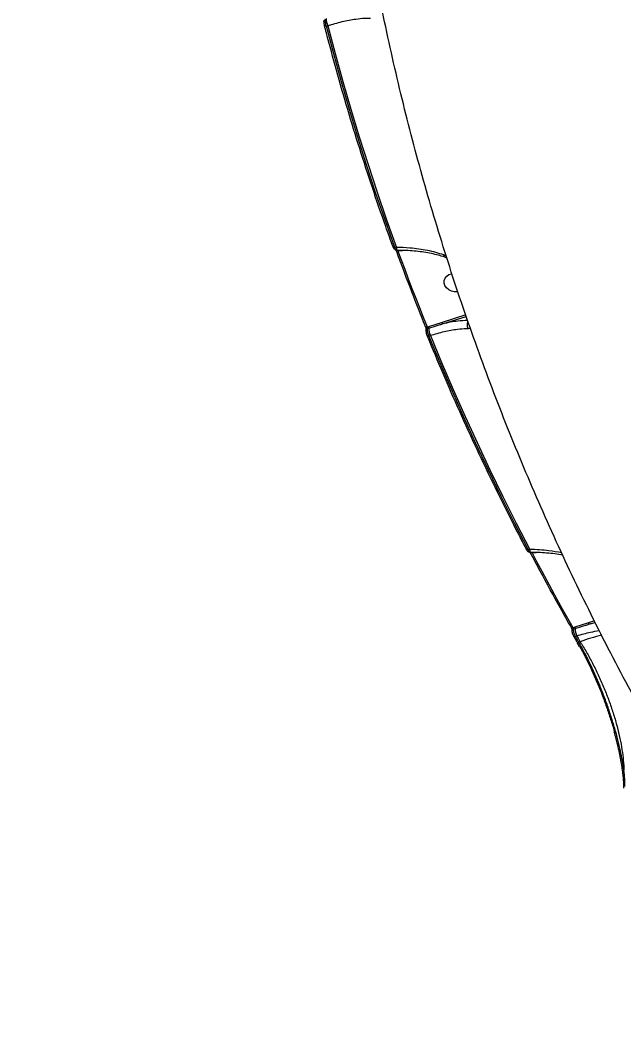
# Model space of a CAD drawing. Header units: millimetres. Extents: x -4781 to 5098, y -4410 to 4664.
# Drawn here: x -2095.6 to -1839.2, y -816.4 to -389.8 of the extents above; entities that cross this region are included whole.
import ezdxf

# ---------------------------------------------------------------- set-up
doc = ezdxf.new("R2010")
doc.units = ezdxf.units.MM
for name, color, linetype in [('DIKOM_ОБЪЕКТ', 7, 'Continuous'), ('DIKOM_РАЗМЕР_ЗОНА', 7, 'Continuous'), ('DIKOM_РАЗМЕР_ОБЪЕКТА', 7, 'Continuous')]:
    doc.layers.add(name, color=color, linetype=linetype)
doc.styles.add('style1', font='arial.ttf', dxfattribs={"width": 0.8})
doc.dimstyles.new('1-50', dxfattribs={"dimtxt": 300, "dimasz": 200, "dimexe": 100, "dimexo": 0, "dimgap": 100, "dimtad": 1, "dimtxsty": 'style1', "dimcen": 200, "dimclrd": 7, "dimclre": 7, "dimclrt": 7, "dimadec": 1, "dimazin": 2, "dimtfac": 1, "dimtmove": 0, "dimatfit": 2, "dimfxl": 0, "dimlwd": 25, "dimlwe": 18, "dimarcsym": 0})

# ---------------------------------------------------------------- blocks, each defined once
blk = doc.blocks.new('*D54')
at = {"layer": 'Defpoints', "color": 0, "transparency": 16777216}
for p in [(2534.93, 1098.4), (-3331.22, 763.4), (2534.93, -3200.56)]:
    blk.add_point(p, dxfattribs=at)
at = {"layer": 'DIKOM_РАЗМЕР_ОБЪЕКТА', "color": 7, "lineweight": 18, "transparency": 16777216}
for p, q in [((2534.93, 1098.4), (2534.93, -3300.56)), ((-3331.22, 763.4), (-3331.22, -3300.56))]:
    blk.add_line(p, q, dxfattribs=at)
at = {"layer": 'DIKOM_РАЗМЕР_ОБЪЕКТА', "color": 7, "lineweight": 25, "transparency": 16777216}
blk.add_line((-3131.22, -3200.56), (2334.93, -3200.56), dxfattribs=at)
at = {"layer": 'DIKOM_РАЗМЕР_ОБЪЕКТА', "color": 7, "transparency": 16777216}
for points in [[(-3131.22, -3167.23), (-3131.22, -3233.9), (-3331.22, -3200.56)], [(2334.93, -3167.23), (2334.93, -3233.9), (2534.93, -3200.56)]]:
    blk.add_solid(points, dxfattribs=at)
at = {"layer": 'DIKOM_РАЗМЕР_ОБЪЕКТА', "color": 7, "transparency": 16777216, "insert": (941.13, -2947.39), "char_height": 300, "attachment_point": 5, "style": 'style1'}
blk.add_mtext('5870', dxfattribs=at)
blk = doc.blocks.new('*D57')
at = {"layer": 'Defpoints', "color": 0, "transparency": 16777216}
for p in [(4034.06, 1180.11), (-4781.22, 856.14), (4034.06, -4310.06)]:
    blk.add_point(p, dxfattribs=at)
at = {"layer": 'DIKOM_РАЗМЕР_ЗОНА', "color": 7, "lineweight": 18, "transparency": 16777216}
for p, q in [((4034.06, 1180.11), (4034.06, -4410.06)), ((-4781.22, 856.14), (-4781.22, -4410.06))]:
    blk.add_line(p, q, dxfattribs=at)
at = {"layer": 'DIKOM_РАЗМЕР_ЗОНА', "color": 7, "lineweight": 25, "transparency": 16777216}
blk.add_line((-4581.22, -4310.06), (3834.06, -4310.06), dxfattribs=at)
at = {"layer": 'DIKOM_РАЗМЕР_ЗОНА', "color": 7, "transparency": 16777216}
for points in [[(-4581.22, -4276.72), (-4581.22, -4343.39), (-4781.22, -4310.06)], [(3834.06, -4276.72), (3834.06, -4343.39), (4034.06, -4310.06)]]:
    blk.add_solid(points, dxfattribs=at)
at = {"layer": 'DIKOM_РАЗМЕР_ЗОНА', "color": 7, "transparency": 16777216, "insert": (-1490.8, -4056.88), "char_height": 300, "attachment_point": 5, "style": 'style1'}
blk.add_mtext('8820', dxfattribs=at)

msp = doc.modelspace()

# ---------------------------------------------------------------- linework, layer by layer
at = {"layer": 'DIKOM_ОБЪЕКТ', "color": 7, "linetype": 'Continuous', "lineweight": 15}
for p, q in [((-1965.555, -392.403), (-1964.953, -392.214)), ((-1935.807, -486.335), (-1936.468, -486.336)), ((-1935.368, -487.567), (-1935.788, -487.567)), ((-1935.368, -487.567), (-1935.384, -487.565)), ((-1935.198, -487.616), (-1935.065, -487.616)), ((-1935.065, -487.616), (-1933.169, -487.623)), ((-1914.643, -490.014), (-1915.741, -489.548)), ((-1906.387, -515.021), (-1916.382, -518.156)), ((-1916.262, -518.817), (-1906.173, -515.653)), ((-1922.19, -520.016), (-1922.646, -520.16)), ((-1916.382, -518.156), (-1922.19, -520.016)), ((-1922.74, -523.752), (-1922.744, -523.741)), ((-1922.584, -520.795), (-1922.058, -520.63)), ((-1921.988, -523.881), (-1921.396, -523.695)), ((-1880.628, -614.556), (-1880.632, -614.548)), ((-1879.23, -614.6), (-1879.915, -614.601)), ((-1878.791, -615.832), (-1879.062, -615.832)), ((-1860.031, -647.566), (-1860.826, -647.815)), ((-1860.594, -648.397), (-1859.899, -648.179)), ((-1854.237, -645.709), (-1860.031, -647.566)), ((-1851.736, -644.925), (-1854.237, -645.709)), ((-1854.116, -646.371), (-1851.435, -645.53)), ((-1851.305, -645.789), (-1854.116, -646.371)), ((-1860.523, -651.418), (-1860.527, -651.41)), ((-1859.057, -653.981), (-1860.523, -651.418)), ((-1859.828, -651.43), (-1859.238, -651.245)), ((-1858.082, -655.811), (-1859.087, -654.041)), ((-1857.805, -653.75), (-1858.363, -653.991)), ((-1839.705, -708.951), (-1839.705, -708.979))]:
    msp.add_line(p, q, dxfattribs=at)
at = {"layer": 'DIKOM_ОБЪЕКТ', "color": 7, "linetype": 'Continuous', "lineweight": 15, "flags": 128}
for points in [[(-1966.35, -392.144), (-1966.356, -392.113), (-1966.348, -392.02)], [(-1965.555, -392.403), (-1965.735, -392.413), (-1965.901, -392.405), (-1966.049, -392.378), (-1966.172, -392.333), (-1966.266, -392.273), (-1966.328, -392.198), (-1966.35, -392.144)], [(-1936.468, -486.336), (-1940.627, -474.679), (-1944.637, -462.994), (-1948.499, -451.284), (-1952.211, -439.55), (-1955.773, -427.793), (-1959.185, -416.015), (-1962.446, -404.218), (-1965.555, -392.403)], [(-1964.953, -392.214), (-1961.838, -404.053), (-1958.572, -415.874), (-1955.154, -427.676), (-1951.585, -439.456), (-1947.865, -451.213), (-1943.995, -462.947), (-1939.976, -474.654), (-1935.807, -486.335)], [(-1936.468, -486.336), (-1936.643, -486.361), (-1936.805, -486.367), (-1936.948, -486.353), (-1937.068, -486.32), (-1937.159, -486.269), (-1937.219, -486.202), (-1937.234, -486.171)], [(-1935.198, -487.616), (-1935.373, -487.642), (-1935.536, -487.648), (-1935.679, -487.634), (-1935.799, -487.601), (-1935.89, -487.55), (-1935.949, -487.483), (-1935.962, -487.457)], [(-1922.646, -520.16), (-1924.278, -516.105), (-1925.892, -512.047), (-1927.488, -507.984), (-1929.067, -503.918), (-1930.627, -499.849), (-1932.168, -495.775), (-1933.692, -491.697), (-1935.198, -487.616)], [(-1909.719, -505.175), (-1909.988, -505.224), (-1911.239, -505.25), (-1912.485, -504.964), (-1913.624, -504.39), (-1914.565, -503.573), (-1915.231, -502.58), (-1915.568, -501.491), (-1915.549, -500.395), (-1915.176, -499.38), (-1914.477, -498.529), (-1913.512, -497.911), (-1912.357, -497.575), (-1912.235, -497.558)], [(-1922.646, -520.16), (-1922.819, -520.19), (-1922.98, -520.201), (-1923.122, -520.192), (-1923.24, -520.163), (-1923.329, -520.116), (-1923.388, -520.051), (-1923.399, -520.028)], [(-1921.988, -523.881), (-1922.16, -523.912), (-1922.32, -523.924), (-1922.461, -523.915), (-1922.579, -523.887), (-1922.669, -523.84), (-1922.728, -523.776), (-1922.74, -523.752)], [(-1879.915, -614.601), (-1885.669, -603.403), (-1891.283, -592.162), (-1896.756, -580.879), (-1902.088, -569.555), (-1907.278, -558.191), (-1912.325, -546.79), (-1917.228, -535.353), (-1921.988, -523.881)], [(-1921.396, -523.695), (-1916.628, -535.191), (-1911.714, -546.652), (-1906.656, -558.076), (-1901.455, -569.463), (-1896.111, -580.81), (-1890.625, -592.116), (-1884.998, -603.38), (-1879.23, -614.6)], [(-1879.915, -614.601), (-1880.081, -614.647), (-1880.235, -614.672), (-1880.37, -614.676), (-1880.483, -614.659), (-1880.568, -614.621), (-1880.624, -614.565), (-1880.628, -614.556)], [(-1878.247, -615.881), (-1878.413, -615.927), (-1878.567, -615.952), (-1878.703, -615.957), (-1878.815, -615.939), (-1878.901, -615.902), (-1878.955, -615.845), (-1878.959, -615.838)], [(-1860.826, -647.815), (-1863.066, -643.845), (-1865.288, -639.869), (-1867.493, -635.886), (-1869.68, -631.897), (-1871.848, -627.902), (-1873.999, -623.901), (-1876.132, -619.894), (-1878.247, -615.881)], [(-1860.826, -647.815), (-1860.99, -647.867), (-1861.141, -647.897), (-1861.274, -647.906), (-1861.385, -647.893), (-1861.468, -647.858), (-1861.522, -647.804), (-1861.523, -647.801)], [(-1859.828, -651.43), (-1859.99, -651.481), (-1860.141, -651.512), (-1860.273, -651.521), (-1860.383, -651.509), (-1860.467, -651.475), (-1860.521, -651.421), (-1860.523, -651.418)], [(-1858.363, -653.991), (-1858.547, -653.671), (-1858.73, -653.351), (-1858.913, -653.031), (-1859.096, -652.711), (-1859.279, -652.391), (-1859.462, -652.07), (-1859.645, -651.75), (-1859.828, -651.43)], [(-1859.238, -651.245), (-1859.059, -651.558), (-1858.88, -651.871), (-1858.701, -652.185), (-1858.522, -652.498), (-1858.343, -652.811), (-1858.164, -653.124), (-1857.985, -653.437), (-1857.805, -653.75)], [(-1859.037, -654.009), (-1859.055, -653.984), (-1859.057, -653.981)], [(-1839.223, -715.911), (-1839.225, -715.938), (-1839.226, -715.973)]]:
    msp.add_lwpolyline(points, dxfattribs=at)
at = {"layer": 'DIKOM_ОБЪЕКТ', "color": 7, "linetype": 'Continuous', "lineweight": 15}
for centre, radius, start, end in [((-1959.916, -389.523), 5.71, 176.23577, 208.11316), ((-1934.176, -486.462), 1.636, 175.53099, 222.40114), ((-1923.199, -520.555), 1.143, 356.25581, 28.09796), ((-1917.281, -518.661), 1.031, 351.32858, 29.36114), ((-1922.398, -521.523), 0.752, 104.30695, 169.80166), ((-1916.361, -521.005), 5.709, 176.22745, 208.11296), ((-1877.637, -614.734), 1.599, 175.18837, 223.35022), ((-1860.397, -649.134), 0.763, 104.9545, 171.27547), ((-1861.04, -648.105), 1.143, 356.25581, 28.09796), ((-1854.202, -648.555), 5.709, 176.22745, 208.11296), ((-1855.136, -646.215), 1.032, 351.31985, 29.35527), ((-1833.776, -718.211), 68.794, 102.41921, 110.44379), ((-1858.716, -653.401), 0.687, 242.14267, 300.85833), ((-1838.941, -709.019), 0.767, 113.32551, 174.8706)]:
    msp.add_arc(centre, radius, start, end, dxfattribs=at)
for points, knots in [([(-1817.948, -707.471), (-1819.173, -705.37), (-1823.506, -697.939), (-1830.725, -685.072), (-1839.521, -668.84), (-1848.02, -652.49), (-1856.229, -636.034), (-1864.144, -619.476), (-1871.763, -602.82), (-1879.083, -586.071), (-1886.104, -569.236), (-1892.823, -552.317), (-1899.238, -535.321), (-1905.348, -518.251), (-1911.152, -501.113), (-1916.647, -483.913), (-1921.834, -466.654), (-1926.71, -449.342), (-1931.275, -431.982), (-1935.528, -414.578), (-1939.467, -397.136), (-1943.093, -379.66), (-1946.403, -362.156), (-1949.402, -344.627), (-1952.071, -327.079), (-1954.174, -311.714), (-1955.256, -302.189), (-1955.672, -298.528)], [0, 0, 0, 0, 0.01657944, 0.05865922, 0.10071695, 0.14273662, 0.18471864, 0.22666108, 0.26856308, 0.31042511, 0.35224491, 0.39402195, 0.43575695, 0.4774485, 0.51909689, 0.56069985, 0.60225961, 0.64377424, 0.68524513, 0.72667142, 0.76805262, 0.80938914, 0.85068258, 0.89193249, 0.93313843, 0.97430225, 1, 1, 1, 1]), ([(-1908.339, -334.732), (-1907.049, -335.912), (-1902.234, -340.316), (-1892.844, -347.612), (-1880.204, -356.585), (-1866.52, -365.152), (-1851.919, -373.335), (-1836.435, -381.103), (-1820.147, -388.423), (-1803.129, -395.26), (-1785.418, -401.594), (-1767.03, -407.401), (-1748.006, -412.684), (-1728.422, -417.429), (-1708.369, -421.615), (-1687.94, -425.224), (-1667.178, -428.241), (-1646.111, -430.65), (-1624.779, -432.458), (-1603.267, -433.664), (-1581.676, -434.265), (-1560.103, -434.26), (-1540.214, -433.677), (-1522.024, -432.705), (-1511.048, -431.809), (-1505.56, -431.361)], [0, 0, 0, 0, 0.016667, 0.0622094, 0.1076088, 0.1530401, 0.1986142, 0.2442608, 0.289908, 0.3354825, 0.3809142, 0.426419, 0.4720663, 0.5177872, 0.5635076, 0.609156, 0.6546616, 0.7002791, 0.7460386, 0.7918718, 0.8377047, 0.8834657, 0.9290835, 0.9645417, 1, 1, 1, 1]), ([(-1966.364, -392.046), (-1966.4, -391.902), (-1966.49, -391.54), (-1966.561, -390.866), (-1966.59, -390.256), (-1966.532, -389.947), (-1966.512, -389.838)], [0, 0, 0, 0, 0.2005252, 0.5017963, 0.8254744, 1, 1, 1, 1]), ([(-1937.234, -486.17), (-1938.277, -483.278), (-1941.3, -474.893), (-1946.077, -460.971), (-1951.466, -444.393), (-1956.552, -427.768), (-1961.253, -411.393), (-1964.452, -399.509), (-1966.082, -393.186), (-1966.35, -392.144)], [0, 0, 0, 0, 0.093008, 0.2696625, 0.4463189, 0.6229728, 0.7996279, 0.9669826, 1, 1, 1, 1]), ([(-1965.555, -392.403), (-1965.574, -392.348), (-1965.675, -392.053), (-1965.835, -391.456), (-1965.976, -390.631), (-1966.036, -389.849), (-1965.998, -389.458), (-1965.978, -389.262)], [0, 0, 0, 0, 0.0548518, 0.2944647, 0.5301107, 0.7647638, 1, 1, 1, 1]), ([(-1964.953, -392.214), (-1962.917, -391.597), (-1958.787, -390.346), (-1953.575, -389.386), (-1949.627, -388.985), (-1947.679, -388.976), (-1946.885, -388.973)], [0, 0, 0, 0, 0.3072524, 0.6233108, 0.8463492, 1, 1, 1, 1]), ([(-1935.787, -487.553), (-1935.893, -487.55), (-1936.12, -487.544), (-1936.428, -487.388), (-1936.713, -487.148), (-1936.979, -486.773), (-1937.146, -486.428), (-1937.23, -486.179), (-1937.234, -486.169)], [0, 0, 0, 0, 0.1357078, 0.2884865, 0.450751, 0.6645214, 0.9873443, 1, 1, 1, 1]), ([(-1935.788, -487.562), (-1935.79, -487.564), (-1935.858, -487.614), (-1936.02, -487.435), (-1936.258, -487.035), (-1936.398, -486.569), (-1936.468, -486.336)], [0, 0, 0, 0, 0.0111945, 0.3391438, 0.6704389, 1, 1, 1, 1]), ([(-1923.399, -520.027), (-1924.552, -517.158), (-1927.895, -508.839), (-1932.053, -498.039), (-1934.987, -490.095), (-1935.896, -487.635)], [0, 0, 0, 0, 0.266585, 0.7729269, 1, 1, 1, 1]), ([(-1915.741, -489.548), (-1916.828, -489.186), (-1919.015, -488.46), (-1922.569, -487.628), (-1926.276, -486.995), (-1930.644, -486.49), (-1933.894, -486.392), (-1935.807, -486.335)], [0, 0, 0, 0, 0.1872884, 0.3765495, 0.557005, 0.739202, 1, 1, 1, 1]), ([(-1914.982, -490.597), (-1915.76, -490.34), (-1917.422, -489.793), (-1920.216, -489.104), (-1923.296, -488.508), (-1926.556, -488.05), (-1929.965, -487.746), (-1932.92, -487.593), (-1934.751, -487.603), (-1935.382, -487.607)], [0, 0, 0, 0, 0.1349506, 0.2882054, 0.4432704, 0.5999501, 0.7578729, 0.9165944, 1, 1, 1, 1]), ([(-1914.976, -490.582), (-1915.126, -490.5), (-1915.429, -490.337), (-1915.632, -489.936), (-1915.716, -489.656), (-1915.732, -489.585), (-1915.741, -489.548)], [0, 0, 0, 0, 0.4286559, 0.8622635, 0.9269665, 1, 1, 1, 1]), ([(-1914.366, -490.882), (-1914.406, -490.862), (-1914.619, -490.757), (-1914.836, -490.705), (-1915.013, -490.662)], [0, 0, 0, 0, 0.1888453, 1, 1, 1, 1]), ([(-1923.137, -521.383), (-1923.136, -521.369), (-1923.132, -521.339), (-1923.131, -521.209), (-1923.147, -520.999), (-1923.196, -520.697), (-1923.28, -520.359), (-1923.359, -520.115), (-1923.398, -520.03), (-1923.399, -520.028)], [0, 0, 0, 0, 0.0911445, 0.209748, 0.3716252, 0.5587859, 0.7727221, 0.9949248, 1, 1, 1, 1]), ([(-1922.584, -520.795), (-1922.582, -520.756), (-1922.58, -520.678), (-1922.591, -520.517), (-1922.611, -520.347), (-1922.631, -520.227), (-1922.644, -520.168), (-1922.646, -520.16)], [0, 0, 0, 0, 0.237073, 0.4745212, 0.7136064, 0.9566384, 1, 1, 1, 1]), ([(-1922.058, -520.63), (-1921.76, -520.536), (-1920.273, -520.069), (-1918.346, -519.452), (-1916.712, -518.954), (-1916.262, -518.817)], [0, 0, 0, 0, 0.1532933, 0.766568, 1, 1, 1, 1]), ([(-1905.6, -517.344), (-1906.966, -517.414), (-1909.292, -517.532), (-1912.921, -518.091), (-1915.145, -518.574), (-1916.262, -518.817)], [0, 0, 0, 0, 0.4144597, 0.7059969, 1, 1, 1, 1]), ([(-1905.44, -517.816), (-1905.462, -517.846), (-1905.624, -518.071), (-1905.773, -518.663), (-1905.841, -519.499), (-1905.722, -520.161), (-1905.584, -520.547), (-1905.526, -520.674), (-1905.508, -520.713)], [0, 0, 0, 0, 0.0412791, 0.3125042, 0.5836283, 0.8548422, 0.9551631, 1, 1, 1, 1]), ([(-1923.015, -522.817), (-1923.048, -522.68), (-1923.144, -522.275), (-1923.187, -521.788), (-1923.135, -521.48), (-1923.12, -521.393)], [0, 0, 0, 0, 0.2678254, 0.7925546, 1, 1, 1, 1]), ([(-1922.734, -523.738), (-1922.806, -523.566), (-1922.926, -523.275), (-1922.989, -522.95), (-1923.015, -522.817)], [0, 0, 0, 0, 0.5938637, 1, 1, 1, 1]), ([(-1880.628, -614.556), (-1882.073, -611.766), (-1886.261, -603.678), (-1892.978, -590.222), (-1900.684, -574.165), (-1908.101, -558.026), (-1915.103, -542.095), (-1919.917, -530.654), (-1922.383, -524.625), (-1922.74, -523.752)], [0, 0, 0, 0, 0.0934429, 0.2709258, 0.4484065, 0.6258888, 0.8033714, 0.9715094, 1, 1, 1, 1]), ([(-1921.988, -523.881), (-1922.006, -523.84), (-1922.127, -523.565), (-1922.329, -522.992), (-1922.525, -522.172), (-1922.627, -521.386), (-1922.598, -520.992), (-1922.584, -520.795)], [0, 0, 0, 0, 0.04229, 0.282018, 0.5212306, 0.7606255, 1, 1, 1, 1]), ([(-1921.396, -523.695), (-1919.427, -523.115), (-1915.431, -521.938), (-1910.342, -521.045), (-1907.118, -520.758), (-1905.718, -520.719), (-1905.508, -520.713)], [0, 0, 0, 0, 0.3434962, 0.696936, 0.9545273, 1, 1, 1, 1]), ([(-1905.508, -520.713), (-1905.315, -520.708), (-1904.933, -520.698), (-1904.605, -520.651), (-1904.442, -520.628)], [0, 0, 0, 0, 0.5041087, 1, 1, 1, 1]), ([(-1879.064, -615.82), (-1879.17, -615.816), (-1879.406, -615.808), (-1879.745, -615.646), (-1880.096, -615.36), (-1880.388, -615.001), (-1880.556, -614.669), (-1880.622, -614.541)], [0, 0, 0, 0, 0.14123923, 0.31252346, 0.51971259, 0.81348677, 1, 1, 1, 1]), ([(-1879.062, -615.824), (-1879.145, -615.8), (-1879.32, -615.751), (-1879.629, -615.31), (-1879.82, -614.836), (-1879.915, -614.601)], [0, 0, 0, 0, 0.3158131, 0.6598331, 1, 1, 1, 1]), ([(-1865.68, -615.993), (-1867.453, -615.676), (-1870.485, -615.133), (-1875.073, -614.725), (-1877.841, -614.642), (-1879.23, -614.6)], [0, 0, 0, 0, 0.4121013, 0.7047559, 1, 1, 1, 1]), ([(-1861.523, -647.802), (-1863.074, -645.048), (-1867.572, -637.064), (-1873.382, -626.408), (-1877.565, -618.48), (-1878.959, -615.838)], [0, 0, 0, 0, 0.259793, 0.753241, 1, 1, 1, 1]), ([(-1865.239, -616.957), (-1866.332, -616.781), (-1868.534, -616.426), (-1872.02, -616.082), (-1875.447, -615.871), (-1877.74, -615.859), (-1878.799, -615.853)], [0, 0, 0, 0, 0.25557311, 0.51481067, 0.77588849, 1, 1, 1, 1]), ([(-1878.247, -615.881), (-1878.036, -615.881), (-1877.45, -615.88), (-1876.864, -615.883), (-1876.49, -615.885)], [0, 0, 0, 0, 0.36121798, 1, 1, 1, 1]), ([(-1861.151, -649.013), (-1861.15, -649.007), (-1861.149, -648.994), (-1861.152, -648.893), (-1861.177, -648.726), (-1861.236, -648.475), (-1861.339, -648.178), (-1861.446, -647.934), (-1861.509, -647.83), (-1861.523, -647.807)], [0, 0, 0, 0, 0.0938256, 0.2041796, 0.3513454, 0.5217791, 0.7240515, 0.9376126, 1, 1, 1, 1]), ([(-1860.594, -648.397), (-1860.598, -648.36), (-1860.606, -648.284), (-1860.655, -648.136), (-1860.725, -647.98), (-1860.787, -647.873), (-1860.822, -647.822), (-1860.826, -647.815)], [0, 0, 0, 0, 0.24039, 0.4813033, 0.7220739, 0.9629409, 1, 1, 1, 1]), ([(-1859.828, -651.43), (-1859.847, -651.395), (-1859.988, -651.131), (-1860.233, -650.575), (-1860.481, -649.765), (-1860.621, -648.987), (-1860.603, -648.594), (-1860.594, -648.397)], [0, 0, 0, 0, 0.0371419, 0.2780503, 0.5188705, 0.7593447, 1, 1, 1, 1]), ([(-1859.899, -648.179), (-1859.601, -648.086), (-1858.114, -647.619), (-1856.192, -647.003), (-1854.562, -646.507), (-1854.116, -646.371)], [0, 0, 0, 0, 0.15363339, 0.76831452, 1, 1, 1, 1]), ([(-1860.919, -650.485), (-1860.971, -650.33), (-1861.118, -649.897), (-1861.195, -649.404), (-1861.145, -649.091), (-1861.133, -649.02)], [0, 0, 0, 0, 0.3021229, 0.8426477, 1, 1, 1, 1]), ([(-1860.515, -651.403), (-1860.626, -651.212), (-1860.793, -650.923), (-1860.887, -650.596), (-1860.919, -650.485)], [0, 0, 0, 0, 0.6613988, 1, 1, 1, 1]), ([(-1859.238, -651.245), (-1857.256, -650.664), (-1853.931, -649.688), (-1850.906, -649.226), (-1849.684, -649.04)], [0, 0, 0, 0, 0.5958062, 1, 1, 1, 1]), ([(-1839.245, -708.315), (-1839.433, -707.022), (-1839.809, -704.431), (-1840.676, -700.081), (-1841.758, -695.46), (-1843.079, -690.584), (-1844.616, -685.536), (-1846.358, -680.382), (-1848.297, -675.191), (-1850.404, -670.031), (-1852.784, -664.7), (-1855.435, -659.269), (-1857.387, -655.75), (-1858.363, -653.991)], [0, 0, 0, 0, 0.0883729, 0.1770202, 0.2653942, 0.3537656, 0.4424262, 0.5307988, 0.618945, 0.7073707, 0.7955238, 0.8977583, 1, 1, 1, 1]), ([(-1858.061, -655.672), (-1857.402, -656.863), (-1855.746, -659.853), (-1853.363, -664.758), (-1850.929, -670.196), (-1848.778, -675.465), (-1846.796, -680.77), (-1845.036, -686.02), (-1843.848, -689.825), (-1843.323, -691.793), (-1843.239, -692.107)], [0, 0, 0, 0, 0.107564, 0.2702194, 0.4104896, 0.551203, 0.6914681, 0.8321587, 0.9733025, 1, 1, 1, 1]), ([(-1857.805, -653.75), (-1856.901, -655.22), (-1855.091, -658.16), (-1852.513, -662.914), (-1850.075, -667.865), (-1847.817, -672.971), (-1845.764, -678.161), (-1843.954, -683.375), (-1842.404, -688.544), (-1841.136, -693.599), (-1840.177, -698.47), (-1839.536, -703.094), (-1839.292, -706.321), (-1839.252, -707.994), (-1839.245, -708.315)], [0, 0, 0, 0, 0.0874397, 0.1748865, 0.2633157, 0.3520194, 0.4404461, 0.5297473, 0.6193364, 0.708642, 0.7985536, 0.8887508, 0.9786598, 1, 1, 1, 1]), ([(-1839.733, -708.952), (-1839.785, -708.528), (-1839.948, -707.215), (-1840.35, -704.793), (-1840.934, -701.72), (-1841.649, -698.469), (-1842.439, -695.223), (-1843.047, -693.014), (-1843.332, -691.978)], [0, 0, 0, 0, 0.0888104, 0.2747523, 0.4615543, 0.6486254, 0.8352897, 1, 1, 1, 1]), ([(-1839.237, -715.912), (-1839.234, -715.391), (-1839.228, -714.216), (-1839.368, -712.073), (-1839.53, -710.276), (-1839.685, -709.174), (-1839.713, -708.98)], [0, 0, 0, 0, 0.2633088, 0.5947178, 0.9287529, 1, 1, 1, 1]), ([(-1838.771, -715.256), (-1838.782, -714.234), (-1838.804, -712.175), (-1839.097, -709.608), (-1839.245, -708.315)], [0, 0, 0, 0, 0.49645941, 1, 1, 1, 1])]:
    msp.add_open_spline(points, degree=3, knots=knots, dxfattribs=at)

# ---------------------------------------------------------------- dimensions: what is measured, and where the dimension line sits
at = {"layer": 'DIKOM_РАЗМЕР_ЗОНА'}
dim = msp.add_linear_dim(base=(4034.06, -4310.056), p1=(-4781.222, 856.139), p2=(4034.06, 1180.105), text='8820', dimstyle='1-50', dxfattribs=at)
dim.commit()
dim.dimension.update_dxf_attribs({"geometry": '*D57', "text_midpoint": (-1490.8, -4310.056), "dimtype": 160})
at = {"layer": 'DIKOM_РАЗМЕР_ОБЪЕКТА'}
dim = msp.add_linear_dim(base=(2534.928, -3200.563), p1=(-3331.222, 763.397), p2=(2534.928, 1098.401), text='5870', dimstyle='1-50', dxfattribs=at)
dim.commit()
dim.dimension.update_dxf_attribs({"geometry": '*D54', "text_midpoint": (941.132, -3200.563), "dimtype": 160})

doc.saveas('drawing.dxf')
